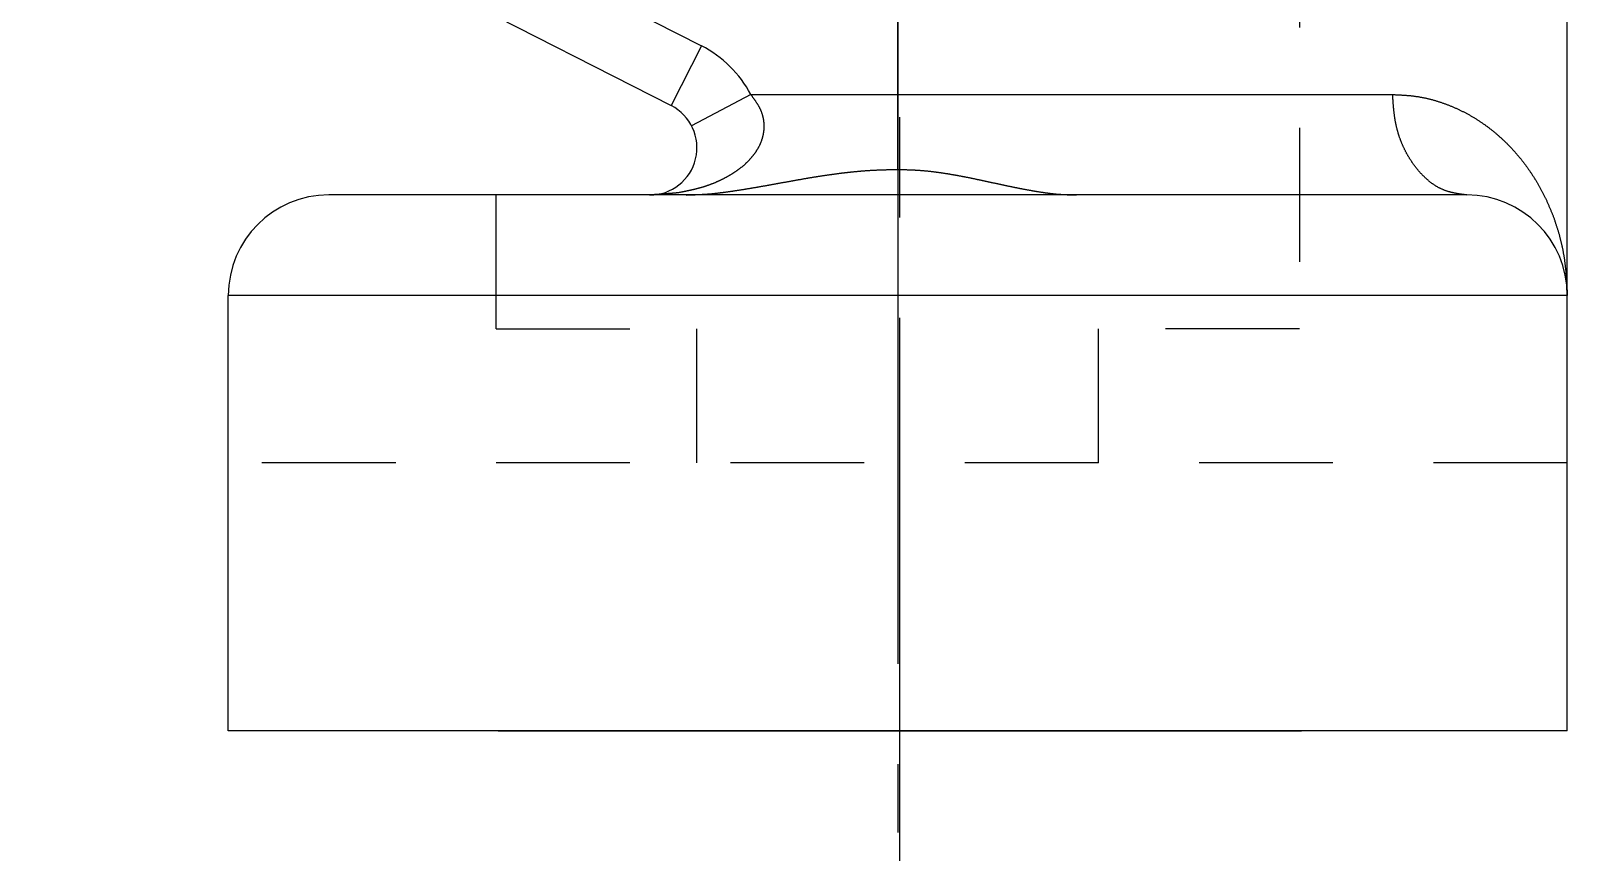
# Model space of a CAD drawing. Extents: x 118 to 448, y 15 to 277.
# Drawn here: x 137.31 to 160.26, y 52.4 to 64.67 of the extents above; entities that cross this region are included whole.
import ezdxf

# ---------------------------------------------------------------- set-up
doc = ezdxf.new("R2010")
doc.units = 0
doc.linetypes.add('CENTER', pattern=[17.5, 13, -1.5, 1.5, -1.5])
doc.linetypes.add('DASHED', pattern=[3.5, 2, -1.5])
doc.layers.get('0').update_dxf_attribs({"linetype": 'CONTINUOUS'})
doc.layers.add('CENTER', color=1, linetype='CENTER')

msp = doc.modelspace()

# ---------------------------------------------------------------- linework, layer by layer
at = {"color": 3, "linetype": 'DASHED'}
for p, q in [((156.258, 84.215), (156.258, 60.215)), ((144.258, 60.215), (144.258, 62.215)), ((144.258, 60.215), (147.258, 60.215)), ((147.258, 58.215), (147.258, 60.215)), ((153.258, 58.215), (153.258, 60.215)), ((156.258, 60.215), (153.258, 60.215)), ((160.258, 58.215), (140.258, 58.215))]:
    msp.add_line(p, q, dxfattribs=at)
at = {"color": 7, "linetype": 'CONTINUOUS'}
for p, q in [((160.258, 54.215), (160.258, 82.715)), ((150.258, 62.597), (150.258, 79.715)), ((137.761, 69.314), (147.326, 64.44)), ((137.307, 68.423), (146.872, 63.549)), ((147.326, 64.44), (146.872, 63.549)), ((148.062, 63.715), (147.177, 63.249)), ((148.062, 63.715), (157.649, 63.715)), ((158.758, 62.215), (141.758, 62.215)), ((160.258, 60.715), (140.258, 60.715)), ((140.258, 54.215), (140.258, 60.715)), ((160.258, 54.215), (140.258, 54.215)), ((144.287, 54.215), (156.287, 54.215))]:
    msp.add_line(p, q, dxfattribs=at)
at = {"color": 7}
for points in [[(148.062, 63.714, 0), (148.066, 63.709, 0), (148.069, 63.704, 0), (148.073, 63.699, 0), (148.077, 63.693, 0), (148.081, 63.688, 0), (148.085, 63.683, 0), (148.089, 63.677, 0), (148.093, 63.672, 0), (148.097, 63.667, 0), (148.101, 63.662, 0), (148.104, 63.656, 0), (148.108, 63.651, 0), (148.112, 63.646, 0), (148.116, 63.64, 0), (148.12, 63.635, 0), (148.123, 63.629, 0), (148.127, 63.624, 0), (148.131, 63.619, 0), (148.134, 63.613, 0), (148.138, 63.608, 0), (148.142, 63.602, 0), (148.145, 63.597, 0), (148.149, 63.591, 0), (148.152, 63.586, 0), (148.156, 63.581, 0), (148.159, 63.575, 0), (148.163, 63.569, 0), (148.166, 63.564, 0), (148.169, 63.558, 0), (148.172, 63.553, 0), (148.176, 63.547, 0), (148.179, 63.541, 0), (148.182, 63.536, 0), (148.185, 63.53, 0), (148.188, 63.524, 0), (148.191, 63.519, 0), (148.194, 63.513, 0), (148.197, 63.507, 0), (148.2, 63.501, 0), (148.202, 63.495, 0), (148.205, 63.489, 0), (148.208, 63.483, 0), (148.21, 63.477, 0), (148.213, 63.471, 0), (148.215, 63.465, 0), (148.217, 63.459, 0), (148.22, 63.453, 0), (148.222, 63.447, 0), (148.224, 63.441, 0), (148.226, 63.435, 0), (148.228, 63.429, 0), (148.23, 63.422, 0), (148.232, 63.416, 0), (148.234, 63.41, 0), (148.236, 63.404, 0), (148.237, 63.397, 0), (148.239, 63.391, 0), (148.241, 63.385, 0), (148.242, 63.378, 0), (148.244, 63.372, 0), (148.245, 63.365, 0), (148.246, 63.359, 0), (148.247, 63.352, 0), (148.249, 63.346, 0), (148.25, 63.34, 0), (148.251, 63.333, 0), (148.252, 63.327, 0), (148.253, 63.32, 0), (148.253, 63.314, 0), (148.254, 63.307, 0), (148.255, 63.3, 0), (148.255, 63.294, 0), (148.256, 63.287, 0), (148.256, 63.281, 0), (148.257, 63.274, 0), (148.257, 63.268, 0), (148.257, 63.261, 0), (148.258, 63.255, 0), (148.258, 63.248, 0), (148.258, 63.242, 0), (148.258, 63.235, 0), (148.258, 63.228, 0), (148.257, 63.222, 0), (148.257, 63.215, 0), (148.257, 63.209, 0), (148.257, 63.202, 0), (148.256, 63.196, 0), (148.256, 63.189, 0), (148.255, 63.183, 0), (148.255, 63.176, 0), (148.254, 63.17, 0), (148.253, 63.163, 0), (148.252, 63.157, 0), (148.251, 63.15, 0), (148.25, 63.144, 0), (148.249, 63.137, 0), (148.248, 63.131, 0), (148.247, 63.124, 0), (148.246, 63.118, 0), (148.245, 63.112, 0), (148.243, 63.105, 0), (148.242, 63.099, 0), (148.24, 63.092, 0), (148.239, 63.086, 0), (148.237, 63.08, 0), (148.236, 63.073, 0), (148.234, 63.067, 0), (148.232, 63.061, 0), (148.23, 63.055, 0), (148.228, 63.048, 0), (148.226, 63.042, 0), (148.224, 63.036, 0), (148.222, 63.03, 0), (148.22, 63.023, 0), (148.218, 63.017, 0), (148.216, 63.011, 0), (148.213, 63.005, 0), (148.211, 62.999, 0), (148.208, 62.993, 0), (148.206, 62.987, 0), (148.203, 62.981, 0), (148.201, 62.975, 0), (148.198, 62.969, 0), (148.195, 62.963, 0), (148.193, 62.957, 0), (148.19, 62.951, 0), (148.187, 62.945, 0), (148.184, 62.94, 0), (148.181, 62.934, 0), (148.178, 62.928, 0), (148.175, 62.922, 0), (148.172, 62.917, 0), (148.169, 62.911, 0), (148.165, 62.905, 0), (148.162, 62.899, 0), (148.159, 62.894, 0), (148.155, 62.888, 0), (148.152, 62.883, 0), (148.149, 62.877, 0), (148.145, 62.872, 0), (148.142, 62.866, 0), (148.138, 62.861, 0), (148.134, 62.855, 0), (148.131, 62.85, 0), (148.127, 62.844, 0), (148.123, 62.839, 0), (148.119, 62.834, 0), (148.116, 62.828, 0), (148.112, 62.823, 0), (148.108, 62.818, 0), (148.104, 62.813, 0), (148.1, 62.807, 0), (148.096, 62.802, 0), (148.092, 62.797, 0), (148.088, 62.792, 0), (148.084, 62.787, 0), (148.08, 62.782, 0), (148.075, 62.777, 0), (148.071, 62.772, 0), (148.067, 62.767, 0), (148.063, 62.762, 0), (148.058, 62.757, 0), (148.054, 62.752, 0), (148.05, 62.748, 0), (148.045, 62.743, 0), (148.041, 62.738, 0), (148.036, 62.733, 0), (148.032, 62.728, 0), (148.027, 62.724, 0), (148.023, 62.719, 0), (148.018, 62.714, 0), (148.014, 62.71, 0), (148.009, 62.705, 0), (148.004, 62.701, 0), (148, 62.696, 0), (147.995, 62.692, 0), (147.99, 62.687, 0), (147.985, 62.683, 0), (147.981, 62.678, 0), (147.976, 62.674, 0), (147.971, 62.67, 0), (147.966, 62.665, 0), (147.961, 62.661, 0), (147.956, 62.657, 0), (147.951, 62.652, 0), (147.946, 62.648, 0), (147.941, 62.644, 0), (147.936, 62.64, 0), (147.931, 62.636, 0), (147.926, 62.631, 0), (147.921, 62.627, 0), (147.916, 62.623, 0), (147.911, 62.619, 0), (147.906, 62.615, 0), (147.901, 62.611, 0), (147.896, 62.607, 0), (147.89, 62.603, 0), (147.885, 62.599, 0), (147.88, 62.595, 0), (147.875, 62.592, 0), (147.87, 62.588, 0), (147.864, 62.584, 0), (147.859, 62.58, 0), (147.854, 62.576, 0), (147.848, 62.573, 0), (147.843, 62.569, 0), (147.838, 62.565, 0), (147.832, 62.561, 0), (147.827, 62.558, 0), (147.821, 62.554, 0), (147.816, 62.551, 0), (147.811, 62.547, 0), (147.805, 62.543, 0), (147.8, 62.54, 0), (147.794, 62.536, 0), (147.789, 62.533, 0), (147.783, 62.529, 0), (147.778, 62.526, 0), (147.772, 62.523, 0), (147.767, 62.519, 0), (147.761, 62.516, 0), (147.755, 62.512, 0), (147.75, 62.509, 0), (147.744, 62.506, 0), (147.739, 62.503, 0), (147.733, 62.499, 0), (147.727, 62.496, 0), (147.722, 62.493, 0), (147.716, 62.49, 0), (147.71, 62.487, 0), (147.704, 62.483, 0), (147.699, 62.48, 0), (147.693, 62.477, 0), (147.687, 62.474, 0), (147.682, 62.471, 0), (147.676, 62.468, 0), (147.67, 62.465, 0), (147.664, 62.462, 0), (147.658, 62.459, 0), (147.653, 62.456, 0), (147.647, 62.453, 0), (147.641, 62.45, 0), (147.635, 62.447, 0), (147.629, 62.444, 0), (147.623, 62.441, 0), (147.618, 62.439, 0), (147.612, 62.436, 0), (147.606, 62.433, 0), (147.6, 62.43, 0), (147.594, 62.427, 0), (147.588, 62.425, 0), (147.582, 62.422, 0), (147.576, 62.419, 0), (147.57, 62.416, 0), (147.564, 62.414, 0), (147.558, 62.411, 0), (147.552, 62.409, 0), (147.547, 62.406, 0), (147.541, 62.403, 0), (147.535, 62.401, 0), (147.529, 62.398, 0), (147.523, 62.396, 0), (147.517, 62.393, 0), (147.51, 62.391, 0), (147.504, 62.388, 0), (147.498, 62.386, 0), (147.492, 62.383, 0), (147.486, 62.381, 0), (147.48, 62.379, 0), (147.474, 62.376, 0), (147.468, 62.374, 0), (147.462, 62.372, 0), (147.456, 62.369, 0), (147.45, 62.367, 0), (147.444, 62.365, 0), (147.438, 62.363, 0), (147.431, 62.36, 0), (147.425, 62.358, 0), (147.419, 62.356, 0), (147.413, 62.354, 0), (147.407, 62.352, 0), (147.401, 62.35, 0), (147.395, 62.347, 0), (147.388, 62.345, 0), (147.382, 62.343, 0), (147.376, 62.341, 0), (147.37, 62.339, 0), (147.364, 62.337, 0), (147.357, 62.335, 0), (147.351, 62.333, 0), (147.345, 62.332, 0), (147.339, 62.33, 0), (147.333, 62.328, 0), (147.326, 62.326, 0), (147.32, 62.324, 0), (147.314, 62.322, 0), (147.308, 62.32, 0), (147.301, 62.319, 0), (147.295, 62.317, 0), (147.289, 62.315, 0), (147.283, 62.314, 0), (147.276, 62.312, 0), (147.27, 62.31, 0), (147.264, 62.309, 0), (147.257, 62.307, 0), (147.251, 62.305, 0), (147.245, 62.304, 0), (147.239, 62.302, 0), (147.232, 62.301, 0), (147.226, 62.299, 0), (147.22, 62.297, 0), (147.213, 62.296, 0), (147.207, 62.294, 0), (147.201, 62.293, 0), (147.194, 62.292, 0), (147.188, 62.29, 0), (147.182, 62.289, 0), (147.175, 62.287, 0), (147.169, 62.286, 0), (147.163, 62.284, 0), (147.156, 62.283, 0), (147.15, 62.282, 0), (147.143, 62.28, 0), (147.137, 62.279, 0), (147.131, 62.278, 0), (147.124, 62.276, 0), (147.118, 62.275, 0), (147.112, 62.274, 0), (147.105, 62.272, 0), (147.099, 62.271, 0), (147.093, 62.27, 0), (147.086, 62.268, 0), (147.08, 62.267, 0), (147.073, 62.266, 0), (147.067, 62.264, 0), (147.061, 62.263, 0), (147.054, 62.262, 0), (147.048, 62.261, 0), (147.041, 62.259, 0), (147.035, 62.258, 0), (147.029, 62.257, 0), (147.022, 62.256, 0), (147.016, 62.255, 0), (147.009, 62.253, 0), (147.003, 62.252, 0), (146.997, 62.251, 0), (146.99, 62.25, 0), (146.984, 62.248, 0), (146.977, 62.247, 0), (146.971, 62.246, 0), (146.965, 62.245, 0)], [(157.649, 63.714, 0), (157.66, 63.714, 0), (157.67, 63.713, 0), (157.681, 63.713, 0), (157.692, 63.712, 0), (157.702, 63.712, 0), (157.713, 63.711, 0), (157.723, 63.711, 0), (157.734, 63.71, 0), (157.745, 63.71, 0), (157.755, 63.709, 0), (157.766, 63.709, 0), (157.777, 63.708, 0), (157.787, 63.707, 0), (157.798, 63.707, 0), (157.808, 63.706, 0), (157.819, 63.705, 0), (157.83, 63.705, 0), (157.84, 63.704, 0), (157.851, 63.703, 0), (157.861, 63.702, 0), (157.872, 63.701, 0), (157.883, 63.701, 0), (157.893, 63.7, 0), (157.904, 63.699, 0), (157.914, 63.698, 0), (157.925, 63.696, 0), (157.935, 63.695, 0), (157.946, 63.694, 0), (157.956, 63.693, 0), (157.967, 63.692, 0), (157.977, 63.69, 0), (157.988, 63.689, 0), (157.998, 63.687, 0), (158.009, 63.686, 0), (158.019, 63.684, 0), (158.03, 63.683, 0), (158.04, 63.681, 0), (158.051, 63.679, 0), (158.061, 63.677, 0), (158.072, 63.675, 0), (158.082, 63.673, 0), (158.093, 63.671, 0), (158.103, 63.669, 0), (158.113, 63.667, 0), (158.124, 63.665, 0), (158.134, 63.663, 0), (158.145, 63.661, 0), (158.155, 63.658, 0), (158.165, 63.656, 0), (158.176, 63.653, 0), (158.186, 63.651, 0), (158.196, 63.648, 0), (158.207, 63.646, 0), (158.217, 63.643, 0), (158.227, 63.64, 0), (158.238, 63.638, 0), (158.248, 63.635, 0), (158.258, 63.632, 0), (158.268, 63.629, 0), (158.278, 63.626, 0), (158.289, 63.623, 0), (158.299, 63.62, 0), (158.309, 63.617, 0), (158.319, 63.614, 0), (158.329, 63.611, 0), (158.34, 63.607, 0), (158.35, 63.604, 0), (158.36, 63.601, 0), (158.37, 63.598, 0), (158.38, 63.594, 0), (158.39, 63.591, 0), (158.4, 63.587, 0), (158.41, 63.584, 0), (158.42, 63.58, 0), (158.43, 63.577, 0), (158.44, 63.573, 0), (158.45, 63.569, 0), (158.46, 63.566, 0), (158.47, 63.562, 0), (158.48, 63.558, 0), (158.49, 63.554, 0), (158.5, 63.55, 0), (158.51, 63.546, 0), (158.519, 63.542, 0), (158.529, 63.538, 0), (158.539, 63.534, 0), (158.549, 63.53, 0), (158.559, 63.526, 0), (158.568, 63.522, 0), (158.578, 63.518, 0), (158.588, 63.513, 0), (158.598, 63.509, 0), (158.607, 63.505, 0), (158.617, 63.5, 0), (158.627, 63.496, 0), (158.636, 63.491, 0), (158.646, 63.487, 0), (158.655, 63.482, 0), (158.665, 63.478, 0), (158.675, 63.473, 0), (158.684, 63.468, 0), (158.694, 63.463, 0), (158.703, 63.459, 0), (158.713, 63.454, 0), (158.722, 63.449, 0), (158.731, 63.444, 0), (158.741, 63.439, 0), (158.75, 63.434, 0), (158.76, 63.429, 0), (158.769, 63.424, 0), (158.778, 63.419, 0), (158.787, 63.414, 0), (158.797, 63.409, 0), (158.806, 63.403, 0), (158.815, 63.398, 0), (158.824, 63.393, 0), (158.834, 63.387, 0), (158.843, 63.382, 0), (158.852, 63.377, 0), (158.861, 63.371, 0), (158.87, 63.366, 0), (158.879, 63.36, 0), (158.888, 63.354, 0), (158.897, 63.349, 0), (158.906, 63.343, 0), (158.915, 63.337, 0), (158.924, 63.332, 0), (158.933, 63.326, 0), (158.942, 63.32, 0), (158.951, 63.314, 0), (158.96, 63.308, 0), (158.968, 63.302, 0), (158.977, 63.296, 0), (158.986, 63.29, 0), (158.995, 63.284, 0), (159.004, 63.278, 0), (159.012, 63.272, 0), (159.021, 63.266, 0), (159.03, 63.26, 0), (159.038, 63.254, 0), (159.047, 63.247, 0), (159.055, 63.241, 0), (159.064, 63.235, 0), (159.072, 63.229, 0), (159.081, 63.222, 0), (159.089, 63.216, 0), (159.098, 63.209, 0), (159.106, 63.203, 0), (159.115, 63.196, 0), (159.123, 63.19, 0), (159.131, 63.183, 0), (159.14, 63.176, 0), (159.148, 63.17, 0), (159.156, 63.163, 0), (159.164, 63.156, 0), (159.173, 63.15, 0), (159.181, 63.143, 0), (159.189, 63.136, 0), (159.197, 63.129, 0), (159.205, 63.122, 0), (159.213, 63.115, 0), (159.221, 63.108, 0), (159.229, 63.101, 0), (159.237, 63.094, 0), (159.245, 63.087, 0), (159.253, 63.08, 0), (159.261, 63.073, 0), (159.269, 63.066, 0), (159.277, 63.059, 0), (159.285, 63.052, 0), (159.292, 63.044, 0), (159.3, 63.037, 0), (159.308, 63.03, 0), (159.316, 63.023, 0), (159.323, 63.015, 0), (159.331, 63.008, 0), (159.338, 63, 0), (159.346, 62.993, 0), (159.354, 62.986, 0), (159.361, 62.978, 0), (159.369, 62.97, 0), (159.376, 62.963, 0), (159.384, 62.955, 0), (159.391, 62.948, 0), (159.398, 62.94, 0), (159.406, 62.932, 0), (159.413, 62.925, 0), (159.42, 62.917, 0), (159.428, 62.909, 0), (159.435, 62.901, 0), (159.442, 62.894, 0), (159.449, 62.886, 0), (159.456, 62.878, 0), (159.463, 62.87, 0), (159.471, 62.862, 0), (159.478, 62.854, 0), (159.485, 62.846, 0), (159.492, 62.838, 0), (159.499, 62.83, 0), (159.505, 62.822, 0), (159.512, 62.814, 0), (159.519, 62.806, 0), (159.526, 62.798, 0), (159.533, 62.79, 0), (159.54, 62.781, 0), (159.546, 62.773, 0), (159.553, 62.765, 0), (159.56, 62.757, 0), (159.567, 62.749, 0), (159.573, 62.74, 0), (159.58, 62.732, 0), (159.586, 62.724, 0), (159.593, 62.715, 0), (159.599, 62.707, 0), (159.606, 62.698, 0), (159.612, 62.69, 0), (159.619, 62.681, 0), (159.625, 62.673, 0), (159.632, 62.664, 0), (159.638, 62.656, 0), (159.644, 62.647, 0), (159.65, 62.639, 0), (159.657, 62.63, 0), (159.663, 62.622, 0), (159.669, 62.613, 0), (159.675, 62.604, 0), (159.681, 62.595, 0), (159.687, 62.587, 0), (159.693, 62.578, 0), (159.699, 62.569, 0), (159.705, 62.56, 0), (159.711, 62.552, 0), (159.717, 62.543, 0), (159.723, 62.534, 0), (159.729, 62.525, 0), (159.735, 62.516, 0), (159.741, 62.507, 0), (159.746, 62.498, 0), (159.752, 62.489, 0), (159.758, 62.481, 0), (159.764, 62.472, 0), (159.769, 62.463, 0), (159.775, 62.453, 0), (159.78, 62.444, 0), (159.786, 62.435, 0), (159.791, 62.426, 0), (159.797, 62.417, 0), (159.802, 62.408, 0), (159.808, 62.399, 0), (159.813, 62.39, 0), (159.819, 62.381, 0), (159.824, 62.371, 0), (159.829, 62.362, 0), (159.834, 62.353, 0), (159.84, 62.344, 0), (159.845, 62.334, 0), (159.85, 62.325, 0), (159.855, 62.316, 0), (159.86, 62.306, 0), (159.865, 62.297, 0), (159.87, 62.288, 0), (159.875, 62.278, 0), (159.88, 62.269, 0), (159.885, 62.26, 0), (159.89, 62.25, 0), (159.895, 62.241, 0), (159.9, 62.231, 0), (159.905, 62.222, 0), (159.909, 62.212, 0), (159.914, 62.203, 0), (159.919, 62.193, 0), (159.923, 62.184, 0), (159.928, 62.174, 0), (159.933, 62.165, 0), (159.937, 62.155, 0), (159.942, 62.145, 0), (159.946, 62.136, 0), (159.951, 62.126, 0), (159.955, 62.117, 0), (159.96, 62.107, 0), (159.964, 62.097, 0), (159.968, 62.087, 0), (159.973, 62.078, 0), (159.977, 62.068, 0), (159.981, 62.058, 0), (159.985, 62.049, 0), (159.99, 62.039, 0), (159.994, 62.029, 0), (159.998, 62.019, 0), (160.002, 62.009, 0), (160.006, 62, 0), (160.01, 61.99, 0), (160.014, 61.98, 0), (160.018, 61.97, 0), (160.022, 61.96, 0), (160.026, 61.95, 0), (160.03, 61.94, 0), (160.034, 61.931, 0), (160.037, 61.921, 0), (160.041, 61.911, 0), (160.045, 61.901, 0), (160.049, 61.891, 0), (160.052, 61.881, 0), (160.056, 61.871, 0), (160.06, 61.861, 0), (160.063, 61.851, 0), (160.067, 61.841, 0), (160.07, 61.831, 0), (160.074, 61.821, 0), (160.077, 61.811, 0), (160.081, 61.801, 0), (160.084, 61.791, 0), (160.088, 61.78, 0), (160.091, 61.77, 0), (160.094, 61.76, 0), (160.098, 61.75, 0), (160.101, 61.74, 0), (160.104, 61.73, 0), (160.107, 61.72, 0), (160.111, 61.71, 0), (160.114, 61.699, 0), (160.117, 61.689, 0), (160.12, 61.679, 0), (160.123, 61.669, 0), (160.126, 61.659, 0), (160.129, 61.648, 0), (160.132, 61.638, 0), (160.135, 61.628, 0), (160.138, 61.618, 0), (160.14, 61.607, 0), (160.143, 61.597, 0), (160.146, 61.587, 0), (160.149, 61.577, 0), (160.151, 61.566, 0), (160.154, 61.556, 0), (160.157, 61.546, 0), (160.159, 61.535, 0), (160.162, 61.525, 0), (160.164, 61.515, 0), (160.167, 61.504, 0), (160.169, 61.494, 0), (160.172, 61.484, 0), (160.174, 61.473, 0), (160.176, 61.463, 0), (160.179, 61.453, 0), (160.181, 61.442, 0), (160.183, 61.432, 0), (160.185, 61.421, 0), (160.187, 61.411, 0), (160.19, 61.401, 0), (160.192, 61.39, 0), (160.194, 61.38, 0), (160.196, 61.369, 0), (160.198, 61.359, 0), (160.199, 61.348, 0), (160.201, 61.338, 0), (160.203, 61.328, 0), (160.205, 61.317, 0), (160.207, 61.307, 0), (160.208, 61.296, 0), (160.21, 61.286, 0), (160.212, 61.275, 0), (160.213, 61.265, 0), (160.215, 61.254, 0), (160.216, 61.244, 0), (160.218, 61.233, 0), (160.219, 61.223, 0), (160.22, 61.212, 0), (160.222, 61.202, 0), (160.223, 61.191, 0), (160.224, 61.181, 0), (160.226, 61.17, 0), (160.227, 61.16, 0), (160.228, 61.149, 0), (160.229, 61.138, 0), (160.23, 61.128, 0), (160.231, 61.117, 0), (160.232, 61.107, 0), (160.233, 61.096, 0), (160.234, 61.086, 0), (160.235, 61.075, 0), (160.236, 61.065, 0), (160.237, 61.054, 0), (160.238, 61.043, 0), (160.239, 61.033, 0), (160.24, 61.022, 0), (160.241, 61.012, 0), (160.241, 61.001, 0), (160.242, 60.99, 0), (160.243, 60.98, 0), (160.244, 60.969, 0), (160.244, 60.959, 0), (160.245, 60.948, 0), (160.246, 60.937, 0), (160.246, 60.927, 0), (160.247, 60.916, 0), (160.248, 60.906, 0), (160.248, 60.895, 0), (160.249, 60.884, 0), (160.25, 60.874, 0), (160.25, 60.863, 0), (160.251, 60.853, 0), (160.251, 60.842, 0), (160.252, 60.831, 0), (160.253, 60.821, 0), (160.253, 60.81, 0), (160.254, 60.799, 0), (160.254, 60.789, 0), (160.255, 60.778, 0), (160.255, 60.768, 0), (160.256, 60.757, 0), (160.256, 60.746, 0), (160.257, 60.736, 0), (160.257, 60.725, 0), (160.258, 60.714, 0)], [(158.758, 62.214, 0), (158.75, 62.215, 0), (158.742, 62.216, 0), (158.734, 62.218, 0), (158.725, 62.219, 0), (158.717, 62.22, 0), (158.709, 62.221, 0), (158.701, 62.222, 0), (158.693, 62.223, 0), (158.685, 62.224, 0), (158.677, 62.225, 0), (158.669, 62.226, 0), (158.661, 62.228, 0), (158.653, 62.229, 0), (158.645, 62.23, 0), (158.637, 62.231, 0), (158.629, 62.233, 0), (158.621, 62.234, 0), (158.613, 62.235, 0), (158.605, 62.237, 0), (158.597, 62.238, 0), (158.589, 62.24, 0), (158.581, 62.241, 0), (158.573, 62.243, 0), (158.565, 62.244, 0), (158.557, 62.246, 0), (158.549, 62.248, 0), (158.542, 62.249, 0), (158.534, 62.251, 0), (158.526, 62.253, 0), (158.518, 62.255, 0), (158.51, 62.257, 0), (158.503, 62.259, 0), (158.495, 62.261, 0), (158.487, 62.263, 0), (158.48, 62.266, 0), (158.472, 62.268, 0), (158.464, 62.27, 0), (158.457, 62.273, 0), (158.449, 62.275, 0), (158.442, 62.278, 0), (158.434, 62.281, 0), (158.427, 62.283, 0), (158.419, 62.286, 0), (158.412, 62.289, 0), (158.404, 62.292, 0), (158.397, 62.295, 0), (158.39, 62.299, 0), (158.382, 62.302, 0), (158.375, 62.305, 0), (158.368, 62.309, 0), (158.361, 62.312, 0), (158.354, 62.316, 0), (158.346, 62.32, 0), (158.339, 62.323, 0), (158.332, 62.327, 0), (158.325, 62.331, 0), (158.318, 62.335, 0), (158.311, 62.339, 0), (158.304, 62.343, 0), (158.297, 62.347, 0), (158.291, 62.352, 0), (158.284, 62.356, 0), (158.277, 62.36, 0), (158.27, 62.365, 0), (158.263, 62.369, 0), (158.257, 62.374, 0), (158.25, 62.379, 0), (158.244, 62.383, 0), (158.237, 62.388, 0), (158.23, 62.393, 0), (158.224, 62.398, 0), (158.217, 62.403, 0), (158.211, 62.408, 0), (158.205, 62.413, 0), (158.198, 62.418, 0), (158.192, 62.423, 0), (158.186, 62.428, 0), (158.179, 62.434, 0), (158.173, 62.439, 0), (158.167, 62.444, 0), (158.161, 62.45, 0), (158.155, 62.455, 0), (158.149, 62.46, 0), (158.143, 62.466, 0), (158.137, 62.471, 0), (158.131, 62.477, 0), (158.125, 62.483, 0), (158.119, 62.488, 0), (158.113, 62.494, 0), (158.107, 62.5, 0), (158.102, 62.506, 0), (158.096, 62.511, 0), (158.09, 62.517, 0), (158.085, 62.523, 0), (158.079, 62.529, 0), (158.073, 62.535, 0), (158.068, 62.541, 0), (158.062, 62.547, 0), (158.057, 62.553, 0), (158.052, 62.559, 0), (158.046, 62.565, 0), (158.041, 62.571, 0), (158.036, 62.577, 0), (158.03, 62.583, 0), (158.025, 62.589, 0), (158.02, 62.596, 0), (158.015, 62.602, 0), (158.01, 62.608, 0), (158.005, 62.614, 0), (158, 62.621, 0), (157.995, 62.627, 0), (157.99, 62.633, 0), (157.985, 62.64, 0), (157.98, 62.646, 0), (157.975, 62.653, 0), (157.971, 62.659, 0), (157.966, 62.666, 0), (157.961, 62.672, 0), (157.956, 62.679, 0), (157.952, 62.685, 0), (157.947, 62.692, 0), (157.943, 62.699, 0), (157.938, 62.705, 0), (157.934, 62.712, 0), (157.929, 62.719, 0), (157.925, 62.726, 0), (157.92, 62.732, 0), (157.916, 62.739, 0), (157.912, 62.746, 0), (157.907, 62.753, 0), (157.903, 62.76, 0), (157.899, 62.766, 0), (157.895, 62.773, 0), (157.891, 62.78, 0), (157.887, 62.787, 0), (157.882, 62.794, 0), (157.878, 62.801, 0), (157.874, 62.808, 0), (157.871, 62.815, 0), (157.867, 62.822, 0), (157.863, 62.829, 0), (157.859, 62.836, 0), (157.855, 62.844, 0), (157.851, 62.851, 0), (157.847, 62.858, 0), (157.844, 62.865, 0), (157.84, 62.872, 0), (157.836, 62.879, 0), (157.833, 62.887, 0), (157.829, 62.894, 0), (157.826, 62.901, 0), (157.822, 62.908, 0), (157.819, 62.916, 0), (157.815, 62.923, 0), (157.812, 62.93, 0), (157.809, 62.938, 0), (157.805, 62.945, 0), (157.802, 62.952, 0), (157.799, 62.96, 0), (157.795, 62.967, 0), (157.792, 62.975, 0), (157.789, 62.982, 0), (157.786, 62.99, 0), (157.783, 62.997, 0), (157.78, 63.005, 0), (157.777, 63.012, 0), (157.774, 63.02, 0), (157.771, 63.027, 0), (157.768, 63.035, 0), (157.765, 63.042, 0), (157.763, 63.05, 0), (157.76, 63.057, 0), (157.757, 63.065, 0), (157.754, 63.073, 0), (157.752, 63.08, 0), (157.749, 63.088, 0), (157.746, 63.096, 0), (157.744, 63.103, 0), (157.741, 63.111, 0), (157.739, 63.119, 0), (157.737, 63.126, 0), (157.734, 63.134, 0), (157.732, 63.142, 0), (157.73, 63.149, 0), (157.727, 63.157, 0), (157.725, 63.165, 0), (157.723, 63.173, 0), (157.721, 63.181, 0), (157.719, 63.188, 0), (157.717, 63.196, 0), (157.715, 63.204, 0), (157.713, 63.212, 0), (157.711, 63.219, 0), (157.709, 63.227, 0), (157.707, 63.235, 0), (157.705, 63.243, 0), (157.703, 63.251, 0), (157.702, 63.259, 0), (157.7, 63.267, 0), (157.698, 63.274, 0), (157.697, 63.282, 0), (157.695, 63.29, 0), (157.694, 63.298, 0), (157.692, 63.306, 0), (157.691, 63.314, 0), (157.689, 63.322, 0), (157.688, 63.33, 0), (157.687, 63.338, 0), (157.685, 63.346, 0), (157.684, 63.353, 0), (157.683, 63.361, 0), (157.682, 63.369, 0), (157.68, 63.377, 0), (157.679, 63.385, 0), (157.678, 63.393, 0), (157.677, 63.401, 0), (157.676, 63.409, 0), (157.675, 63.417, 0), (157.674, 63.425, 0), (157.673, 63.433, 0), (157.672, 63.441, 0), (157.671, 63.449, 0), (157.67, 63.457, 0), (157.669, 63.465, 0), (157.668, 63.473, 0), (157.667, 63.481, 0), (157.667, 63.489, 0), (157.666, 63.497, 0), (157.665, 63.505, 0), (157.664, 63.513, 0), (157.664, 63.521, 0), (157.663, 63.529, 0), (157.662, 63.537, 0), (157.661, 63.545, 0), (157.661, 63.553, 0), (157.66, 63.561, 0), (157.659, 63.569, 0), (157.659, 63.577, 0), (157.658, 63.585, 0), (157.657, 63.594, 0), (157.657, 63.602, 0), (157.656, 63.61, 0), (157.656, 63.618, 0), (157.655, 63.626, 0), (157.655, 63.634, 0), (157.654, 63.642, 0), (157.653, 63.65, 0), (157.653, 63.658, 0), (157.652, 63.666, 0), (157.652, 63.674, 0), (157.651, 63.682, 0), (157.651, 63.69, 0), (157.65, 63.698, 0), (157.65, 63.706, 0), (157.649, 63.714, 0)], [(147.096, 62.214, 0), (147.105, 62.215, 0), (147.114, 62.215, 0), (147.123, 62.215, 0), (147.132, 62.216, 0), (147.141, 62.216, 0), (147.15, 62.216, 0), (147.159, 62.217, 0), (147.168, 62.217, 0), (147.177, 62.217, 0), (147.186, 62.218, 0), (147.195, 62.218, 0), (147.205, 62.218, 0), (147.214, 62.219, 0), (147.223, 62.219, 0), (147.232, 62.219, 0), (147.241, 62.22, 0), (147.25, 62.22, 0), (147.259, 62.22, 0), (147.268, 62.221, 0), (147.277, 62.221, 0), (147.286, 62.222, 0), (147.295, 62.222, 0), (147.304, 62.223, 0), (147.314, 62.223, 0), (147.323, 62.224, 0), (147.332, 62.224, 0), (147.341, 62.225, 0), (147.35, 62.225, 0), (147.359, 62.226, 0), (147.368, 62.226, 0), (147.377, 62.227, 0), (147.386, 62.227, 0), (147.395, 62.228, 0), (147.404, 62.229, 0), (147.413, 62.229, 0), (147.422, 62.23, 0), (147.431, 62.231, 0), (147.44, 62.231, 0), (147.449, 62.232, 0), (147.459, 62.233, 0), (147.468, 62.234, 0), (147.477, 62.234, 0), (147.486, 62.235, 0), (147.495, 62.236, 0), (147.504, 62.237, 0), (147.513, 62.238, 0), (147.522, 62.239, 0), (147.531, 62.24, 0), (147.54, 62.241, 0), (147.549, 62.241, 0), (147.558, 62.242, 0), (147.567, 62.243, 0), (147.576, 62.244, 0), (147.585, 62.246, 0), (147.594, 62.247, 0), (147.603, 62.248, 0), (147.612, 62.249, 0), (147.621, 62.25, 0), (147.63, 62.251, 0), (147.639, 62.252, 0), (147.648, 62.253, 0), (147.657, 62.254, 0), (147.666, 62.256, 0), (147.675, 62.257, 0), (147.684, 62.258, 0), (147.693, 62.259, 0), (147.702, 62.26, 0), (147.711, 62.262, 0), (147.72, 62.263, 0), (147.729, 62.264, 0), (147.738, 62.265, 0), (147.747, 62.267, 0), (147.756, 62.268, 0), (147.765, 62.269, 0), (147.774, 62.271, 0), (147.783, 62.272, 0), (147.792, 62.273, 0), (147.801, 62.275, 0), (147.81, 62.276, 0), (147.819, 62.277, 0), (147.828, 62.279, 0), (147.837, 62.28, 0), (147.846, 62.281, 0), (147.855, 62.283, 0), (147.864, 62.284, 0), (147.873, 62.286, 0), (147.882, 62.287, 0), (147.891, 62.288, 0), (147.9, 62.29, 0), (147.909, 62.291, 0), (147.918, 62.293, 0), (147.927, 62.294, 0), (147.936, 62.295, 0), (147.945, 62.297, 0), (147.954, 62.298, 0), (147.963, 62.3, 0), (147.972, 62.301, 0), (147.981, 62.303, 0), (147.99, 62.304, 0), (147.999, 62.306, 0), (148.008, 62.307, 0), (148.017, 62.309, 0), (148.026, 62.31, 0), (148.035, 62.312, 0), (148.044, 62.313, 0), (148.053, 62.315, 0), (148.062, 62.316, 0), (148.071, 62.318, 0), (148.08, 62.319, 0), (148.088, 62.321, 0), (148.097, 62.322, 0), (148.106, 62.324, 0), (148.115, 62.325, 0), (148.124, 62.327, 0), (148.133, 62.328, 0), (148.142, 62.33, 0), (148.151, 62.331, 0), (148.16, 62.333, 0), (148.169, 62.334, 0), (148.178, 62.336, 0), (148.187, 62.338, 0), (148.196, 62.339, 0), (148.205, 62.341, 0), (148.214, 62.342, 0), (148.223, 62.344, 0), (148.232, 62.345, 0), (148.241, 62.347, 0), (148.25, 62.349, 0), (148.259, 62.35, 0), (148.267, 62.352, 0), (148.276, 62.353, 0), (148.285, 62.355, 0), (148.294, 62.357, 0), (148.303, 62.358, 0), (148.312, 62.36, 0), (148.321, 62.361, 0), (148.33, 62.363, 0), (148.339, 62.365, 0), (148.348, 62.366, 0), (148.357, 62.368, 0), (148.366, 62.369, 0), (148.375, 62.371, 0), (148.384, 62.373, 0), (148.393, 62.374, 0), (148.402, 62.376, 0), (148.411, 62.378, 0), (148.42, 62.379, 0), (148.428, 62.381, 0), (148.437, 62.382, 0), (148.446, 62.384, 0), (148.455, 62.386, 0), (148.464, 62.387, 0), (148.473, 62.389, 0), (148.482, 62.391, 0), (148.491, 62.392, 0), (148.5, 62.394, 0), (148.509, 62.395, 0), (148.518, 62.397, 0), (148.527, 62.399, 0), (148.536, 62.4, 0), (148.545, 62.402, 0), (148.554, 62.404, 0), (148.563, 62.405, 0), (148.572, 62.407, 0), (148.58, 62.408, 0), (148.589, 62.41, 0), (148.598, 62.412, 0), (148.607, 62.413, 0), (148.616, 62.415, 0), (148.625, 62.417, 0), (148.634, 62.418, 0), (148.643, 62.42, 0), (148.652, 62.421, 0), (148.661, 62.423, 0), (148.67, 62.425, 0), (148.679, 62.426, 0), (148.688, 62.428, 0), (148.697, 62.429, 0), (148.706, 62.431, 0), (148.715, 62.433, 0), (148.724, 62.434, 0), (148.733, 62.436, 0), (148.741, 62.437, 0), (148.75, 62.439, 0), (148.759, 62.441, 0), (148.768, 62.442, 0), (148.777, 62.444, 0), (148.786, 62.445, 0), (148.795, 62.447, 0), (148.804, 62.448, 0), (148.813, 62.45, 0), (148.822, 62.451, 0), (148.831, 62.453, 0), (148.84, 62.455, 0), (148.849, 62.456, 0), (148.858, 62.458, 0), (148.867, 62.459, 0), (148.876, 62.461, 0), (148.885, 62.462, 0), (148.894, 62.464, 0), (148.903, 62.465, 0), (148.912, 62.467, 0), (148.921, 62.468, 0), (148.93, 62.47, 0), (148.938, 62.471, 0), (148.947, 62.473, 0), (148.956, 62.474, 0), (148.965, 62.476, 0), (148.974, 62.477, 0), (148.983, 62.479, 0), (148.992, 62.48, 0), (149.001, 62.482, 0), (149.01, 62.483, 0), (149.019, 62.484, 0), (149.028, 62.486, 0), (149.037, 62.487, 0), (149.046, 62.489, 0), (149.055, 62.49, 0), (149.064, 62.492, 0), (149.073, 62.493, 0), (149.082, 62.494, 0), (149.091, 62.496, 0), (149.1, 62.497, 0), (149.109, 62.499, 0), (149.118, 62.5, 0), (149.127, 62.501, 0), (149.136, 62.503, 0), (149.145, 62.504, 0), (149.154, 62.505, 0), (149.163, 62.507, 0), (149.172, 62.508, 0), (149.181, 62.509, 0), (149.19, 62.511, 0), (149.199, 62.512, 0), (149.208, 62.513, 0), (149.217, 62.515, 0), (149.226, 62.516, 0), (149.235, 62.517, 0), (149.244, 62.519, 0), (149.253, 62.52, 0), (149.262, 62.521, 0), (149.271, 62.522, 0), (149.28, 62.524, 0), (149.289, 62.525, 0), (149.298, 62.526, 0), (149.307, 62.527, 0), (149.316, 62.529, 0), (149.325, 62.53, 0), (149.334, 62.531, 0), (149.343, 62.532, 0), (149.352, 62.533, 0), (149.361, 62.535, 0), (149.37, 62.536, 0), (149.379, 62.537, 0), (149.388, 62.538, 0), (149.397, 62.539, 0), (149.406, 62.54, 0), (149.415, 62.541, 0), (149.424, 62.543, 0), (149.433, 62.544, 0), (149.442, 62.545, 0), (149.451, 62.546, 0), (149.46, 62.547, 0), (149.469, 62.548, 0), (149.478, 62.549, 0), (149.487, 62.55, 0), (149.496, 62.551, 0), (149.505, 62.552, 0), (149.514, 62.553, 0), (149.523, 62.554, 0), (149.532, 62.555, 0), (149.541, 62.556, 0), (149.55, 62.557, 0), (149.559, 62.558, 0), (149.568, 62.559, 0), (149.577, 62.56, 0), (149.586, 62.561, 0), (149.596, 62.562, 0), (149.605, 62.563, 0), (149.614, 62.564, 0), (149.623, 62.565, 0), (149.632, 62.566, 0), (149.641, 62.567, 0), (149.65, 62.567, 0), (149.659, 62.568, 0), (149.668, 62.569, 0), (149.677, 62.57, 0), (149.686, 62.571, 0), (149.695, 62.572, 0), (149.704, 62.572, 0), (149.713, 62.573, 0), (149.722, 62.574, 0), (149.731, 62.575, 0), (149.74, 62.575, 0), (149.749, 62.576, 0), (149.758, 62.577, 0), (149.768, 62.577, 0), (149.777, 62.578, 0), (149.786, 62.579, 0), (149.795, 62.579, 0), (149.804, 62.58, 0), (149.813, 62.581, 0), (149.822, 62.581, 0), (149.831, 62.582, 0), (149.84, 62.582, 0), (149.849, 62.583, 0), (149.858, 62.583, 0), (149.867, 62.584, 0), (149.876, 62.584, 0), (149.885, 62.585, 0), (149.894, 62.585, 0), (149.904, 62.586, 0), (149.913, 62.586, 0), (149.922, 62.587, 0), (149.931, 62.587, 0), (149.94, 62.587, 0), (149.949, 62.588, 0), (149.958, 62.588, 0), (149.967, 62.589, 0), (149.976, 62.589, 0), (149.985, 62.589, 0), (149.994, 62.59, 0), (150.003, 62.59, 0), (150.012, 62.59, 0), (150.022, 62.591, 0), (150.031, 62.591, 0), (150.04, 62.591, 0), (150.049, 62.591, 0), (150.058, 62.592, 0), (150.067, 62.592, 0), (150.076, 62.592, 0), (150.085, 62.592, 0), (150.094, 62.593, 0), (150.103, 62.593, 0), (150.112, 62.593, 0), (150.121, 62.593, 0), (150.131, 62.594, 0), (150.14, 62.594, 0), (150.149, 62.594, 0), (150.158, 62.594, 0), (150.167, 62.594, 0), (150.176, 62.595, 0), (150.185, 62.595, 0), (150.194, 62.595, 0), (150.203, 62.595, 0), (150.212, 62.595, 0), (150.221, 62.596, 0), (150.231, 62.596, 0), (150.24, 62.596, 0), (150.249, 62.596, 0), (150.258, 62.596, 0)], [(150.258, 62.596, 0), (150.265, 62.596, 0), (150.273, 62.596, 0), (150.281, 62.596, 0), (150.289, 62.596, 0), (150.296, 62.595, 0), (150.304, 62.595, 0), (150.312, 62.595, 0), (150.319, 62.595, 0), (150.327, 62.595, 0), (150.335, 62.594, 0), (150.342, 62.594, 0), (150.35, 62.594, 0), (150.358, 62.594, 0), (150.365, 62.593, 0), (150.373, 62.593, 0), (150.381, 62.593, 0), (150.388, 62.593, 0), (150.396, 62.592, 0), (150.404, 62.592, 0), (150.411, 62.592, 0), (150.419, 62.592, 0), (150.427, 62.591, 0), (150.434, 62.591, 0), (150.442, 62.591, 0), (150.45, 62.59, 0), (150.457, 62.59, 0), (150.465, 62.59, 0), (150.473, 62.589, 0), (150.48, 62.589, 0), (150.488, 62.589, 0), (150.496, 62.588, 0), (150.503, 62.588, 0), (150.511, 62.588, 0), (150.519, 62.587, 0), (150.526, 62.587, 0), (150.534, 62.586, 0), (150.542, 62.586, 0), (150.549, 62.585, 0), (150.557, 62.585, 0), (150.565, 62.584, 0), (150.572, 62.584, 0), (150.58, 62.583, 0), (150.588, 62.583, 0), (150.595, 62.582, 0), (150.603, 62.582, 0), (150.611, 62.581, 0), (150.618, 62.581, 0), (150.626, 62.58, 0), (150.634, 62.579, 0), (150.641, 62.579, 0), (150.649, 62.578, 0), (150.657, 62.577, 0), (150.664, 62.577, 0), (150.672, 62.576, 0), (150.68, 62.575, 0), (150.687, 62.574, 0), (150.695, 62.574, 0), (150.702, 62.573, 0), (150.71, 62.572, 0), (150.718, 62.571, 0), (150.725, 62.57, 0), (150.733, 62.57, 0), (150.741, 62.569, 0), (150.748, 62.568, 0), (150.756, 62.567, 0), (150.763, 62.566, 0), (150.771, 62.565, 0), (150.779, 62.564, 0), (150.786, 62.563, 0), (150.794, 62.562, 0), (150.802, 62.561, 0), (150.809, 62.56, 0), (150.817, 62.559, 0), (150.824, 62.558, 0), (150.832, 62.557, 0), (150.84, 62.556, 0), (150.847, 62.555, 0), (150.855, 62.554, 0), (150.863, 62.553, 0), (150.87, 62.552, 0), (150.878, 62.551, 0), (150.885, 62.55, 0), (150.893, 62.549, 0), (150.901, 62.548, 0), (150.908, 62.547, 0), (150.916, 62.546, 0), (150.923, 62.544, 0), (150.931, 62.543, 0), (150.939, 62.542, 0), (150.946, 62.541, 0), (150.954, 62.54, 0), (150.961, 62.539, 0), (150.969, 62.537, 0), (150.976, 62.536, 0), (150.984, 62.535, 0), (150.992, 62.534, 0), (150.999, 62.533, 0), (151.007, 62.531, 0), (151.014, 62.53, 0), (151.022, 62.529, 0), (151.03, 62.528, 0), (151.037, 62.526, 0), (151.045, 62.525, 0), (151.052, 62.524, 0), (151.06, 62.522, 0), (151.067, 62.521, 0), (151.075, 62.52, 0), (151.083, 62.519, 0), (151.09, 62.517, 0), (151.098, 62.516, 0), (151.105, 62.515, 0), (151.113, 62.513, 0), (151.12, 62.512, 0), (151.128, 62.511, 0), (151.135, 62.509, 0), (151.143, 62.508, 0), (151.151, 62.506, 0), (151.158, 62.505, 0), (151.166, 62.504, 0), (151.173, 62.502, 0), (151.181, 62.501, 0), (151.188, 62.499, 0), (151.196, 62.498, 0), (151.203, 62.497, 0), (151.211, 62.495, 0), (151.219, 62.494, 0), (151.226, 62.492, 0), (151.234, 62.491, 0), (151.241, 62.489, 0), (151.249, 62.488, 0), (151.256, 62.487, 0), (151.264, 62.485, 0), (151.271, 62.484, 0), (151.279, 62.482, 0), (151.286, 62.481, 0), (151.294, 62.479, 0), (151.301, 62.478, 0), (151.309, 62.476, 0), (151.316, 62.475, 0), (151.324, 62.473, 0), (151.332, 62.472, 0), (151.339, 62.47, 0), (151.347, 62.469, 0), (151.354, 62.467, 0), (151.362, 62.466, 0), (151.369, 62.464, 0), (151.377, 62.462, 0), (151.384, 62.461, 0), (151.392, 62.459, 0), (151.399, 62.458, 0), (151.407, 62.456, 0), (151.414, 62.455, 0), (151.422, 62.453, 0), (151.429, 62.452, 0), (151.437, 62.45, 0), (151.444, 62.448, 0), (151.452, 62.447, 0), (151.459, 62.445, 0), (151.467, 62.444, 0), (151.474, 62.442, 0), (151.482, 62.44, 0), (151.489, 62.439, 0), (151.497, 62.437, 0), (151.504, 62.436, 0), (151.512, 62.434, 0), (151.519, 62.432, 0), (151.527, 62.431, 0), (151.534, 62.429, 0), (151.542, 62.428, 0), (151.549, 62.426, 0), (151.557, 62.424, 0), (151.564, 62.423, 0), (151.572, 62.421, 0), (151.579, 62.42, 0), (151.587, 62.418, 0), (151.595, 62.416, 0), (151.602, 62.415, 0), (151.61, 62.413, 0), (151.617, 62.411, 0), (151.625, 62.41, 0), (151.632, 62.408, 0), (151.64, 62.407, 0), (151.647, 62.405, 0), (151.655, 62.403, 0), (151.662, 62.402, 0), (151.67, 62.4, 0), (151.677, 62.398, 0), (151.685, 62.397, 0), (151.692, 62.395, 0), (151.7, 62.394, 0), (151.707, 62.392, 0), (151.715, 62.39, 0), (151.722, 62.389, 0), (151.73, 62.387, 0), (151.737, 62.385, 0), (151.745, 62.384, 0), (151.752, 62.382, 0), (151.76, 62.381, 0), (151.767, 62.379, 0), (151.775, 62.377, 0), (151.782, 62.376, 0), (151.79, 62.374, 0), (151.797, 62.372, 0), (151.805, 62.371, 0), (151.812, 62.369, 0), (151.82, 62.368, 0), (151.827, 62.366, 0), (151.835, 62.364, 0), (151.842, 62.363, 0), (151.85, 62.361, 0), (151.857, 62.36, 0), (151.865, 62.358, 0), (151.872, 62.356, 0), (151.88, 62.355, 0), (151.887, 62.353, 0), (151.895, 62.352, 0), (151.902, 62.35, 0), (151.91, 62.348, 0), (151.917, 62.347, 0), (151.925, 62.345, 0), (151.932, 62.344, 0), (151.94, 62.342, 0), (151.947, 62.341, 0), (151.955, 62.339, 0), (151.962, 62.338, 0), (151.97, 62.336, 0), (151.977, 62.334, 0), (151.985, 62.333, 0), (151.992, 62.331, 0), (152, 62.33, 0), (152.008, 62.328, 0), (152.015, 62.327, 0), (152.023, 62.325, 0), (152.03, 62.324, 0), (152.038, 62.322, 0), (152.045, 62.321, 0), (152.053, 62.319, 0), (152.06, 62.318, 0), (152.068, 62.316, 0), (152.075, 62.315, 0), (152.083, 62.313, 0), (152.09, 62.312, 0), (152.098, 62.31, 0), (152.105, 62.309, 0), (152.113, 62.307, 0), (152.121, 62.306, 0), (152.128, 62.305, 0), (152.136, 62.303, 0), (152.143, 62.302, 0), (152.151, 62.3, 0), (152.158, 62.299, 0), (152.166, 62.297, 0), (152.173, 62.296, 0), (152.181, 62.295, 0), (152.188, 62.293, 0), (152.196, 62.292, 0), (152.204, 62.291, 0), (152.211, 62.289, 0), (152.219, 62.288, 0), (152.226, 62.286, 0), (152.234, 62.285, 0), (152.241, 62.284, 0), (152.249, 62.282, 0), (152.256, 62.281, 0), (152.264, 62.28, 0), (152.272, 62.278, 0), (152.279, 62.277, 0), (152.287, 62.276, 0), (152.294, 62.274, 0), (152.302, 62.273, 0), (152.309, 62.272, 0), (152.317, 62.271, 0), (152.325, 62.269, 0), (152.332, 62.268, 0), (152.34, 62.267, 0), (152.347, 62.266, 0), (152.355, 62.264, 0), (152.363, 62.263, 0), (152.37, 62.262, 0), (152.378, 62.261, 0), (152.385, 62.26, 0), (152.393, 62.258, 0), (152.4, 62.257, 0), (152.408, 62.256, 0), (152.416, 62.255, 0), (152.423, 62.254, 0), (152.431, 62.253, 0), (152.438, 62.252, 0), (152.446, 62.251, 0), (152.454, 62.249, 0), (152.461, 62.248, 0), (152.469, 62.247, 0), (152.477, 62.246, 0), (152.484, 62.245, 0), (152.492, 62.244, 0), (152.499, 62.243, 0), (152.507, 62.242, 0), (152.515, 62.241, 0), (152.522, 62.241, 0), (152.53, 62.24, 0), (152.537, 62.239, 0), (152.545, 62.238, 0), (152.553, 62.237, 0), (152.56, 62.236, 0), (152.568, 62.235, 0), (152.576, 62.235, 0), (152.583, 62.234, 0), (152.591, 62.233, 0), (152.599, 62.232, 0), (152.606, 62.232, 0), (152.614, 62.231, 0), (152.621, 62.23, 0), (152.629, 62.229, 0), (152.637, 62.229, 0), (152.644, 62.228, 0), (152.652, 62.228, 0), (152.66, 62.227, 0), (152.667, 62.226, 0), (152.675, 62.226, 0), (152.683, 62.225, 0), (152.69, 62.225, 0), (152.698, 62.224, 0), (152.706, 62.224, 0), (152.713, 62.223, 0), (152.721, 62.223, 0), (152.729, 62.223, 0), (152.736, 62.222, 0), (152.744, 62.222, 0), (152.752, 62.221, 0), (152.759, 62.221, 0), (152.767, 62.221, 0), (152.775, 62.22, 0), (152.782, 62.22, 0), (152.79, 62.219, 0), (152.798, 62.219, 0), (152.805, 62.219, 0), (152.813, 62.218, 0), (152.821, 62.218, 0), (152.828, 62.218, 0), (152.836, 62.218, 0), (152.844, 62.217, 0), (152.851, 62.217, 0), (152.859, 62.217, 0), (152.867, 62.216, 0), (152.874, 62.216, 0), (152.882, 62.216, 0), (152.89, 62.215, 0), (152.897, 62.215, 0), (152.905, 62.215, 0), (152.913, 62.215, 0), (152.92, 62.214, 0)], [(146.965, 62.245, 0), (146.961, 62.245, 0), (146.958, 62.244, 0), (146.955, 62.244, 0), (146.952, 62.244, 0), (146.948, 62.244, 0), (146.945, 62.243, 0), (146.942, 62.243, 0), (146.939, 62.243, 0), (146.935, 62.243, 0), (146.932, 62.242, 0), (146.929, 62.242, 0), (146.926, 62.242, 0), (146.922, 62.242, 0), (146.919, 62.241, 0), (146.916, 62.241, 0), (146.913, 62.241, 0), (146.909, 62.241, 0), (146.906, 62.24, 0), (146.903, 62.24, 0), (146.9, 62.24, 0), (146.896, 62.24, 0), (146.893, 62.24, 0), (146.89, 62.239, 0), (146.887, 62.239, 0), (146.883, 62.239, 0), (146.88, 62.239, 0), (146.877, 62.238, 0), (146.874, 62.238, 0), (146.87, 62.238, 0), (146.867, 62.238, 0), (146.864, 62.237, 0), (146.861, 62.237, 0), (146.857, 62.237, 0), (146.854, 62.237, 0), (146.851, 62.236, 0), (146.848, 62.236, 0), (146.844, 62.236, 0), (146.841, 62.236, 0), (146.838, 62.235, 0), (146.835, 62.235, 0), (146.831, 62.235, 0), (146.828, 62.235, 0), (146.825, 62.234, 0), (146.822, 62.234, 0), (146.818, 62.234, 0), (146.815, 62.234, 0), (146.812, 62.234, 0), (146.809, 62.233, 0), (146.805, 62.233, 0), (146.802, 62.233, 0), (146.799, 62.233, 0), (146.796, 62.232, 0), (146.792, 62.232, 0), (146.789, 62.232, 0), (146.786, 62.232, 0), (146.783, 62.231, 0), (146.779, 62.231, 0), (146.776, 62.231, 0), (146.773, 62.231, 0), (146.77, 62.23, 0), (146.766, 62.23, 0), (146.763, 62.23, 0), (146.76, 62.23, 0), (146.757, 62.229, 0), (146.753, 62.229, 0), (146.75, 62.229, 0), (146.747, 62.229, 0), (146.744, 62.229, 0), (146.74, 62.228, 0), (146.737, 62.228, 0), (146.734, 62.228, 0), (146.731, 62.228, 0), (146.727, 62.227, 0), (146.724, 62.227, 0), (146.721, 62.227, 0), (146.718, 62.227, 0), (146.714, 62.226, 0), (146.711, 62.226, 0), (146.708, 62.226, 0), (146.705, 62.226, 0), (146.702, 62.225, 0), (146.698, 62.225, 0), (146.695, 62.225, 0), (146.692, 62.225, 0), (146.689, 62.224, 0), (146.685, 62.224, 0), (146.682, 62.224, 0), (146.679, 62.224, 0), (146.676, 62.223, 0), (146.672, 62.223, 0), (146.669, 62.223, 0), (146.666, 62.223, 0), (146.663, 62.223, 0), (146.659, 62.222, 0), (146.656, 62.222, 0), (146.653, 62.222, 0), (146.65, 62.222, 0), (146.646, 62.221, 0), (146.643, 62.221, 0), (146.64, 62.221, 0), (146.637, 62.221, 0), (146.633, 62.22, 0), (146.63, 62.22, 0), (146.627, 62.22, 0), (146.624, 62.22, 0), (146.62, 62.219, 0), (146.617, 62.219, 0), (146.614, 62.219, 0), (146.611, 62.219, 0), (146.607, 62.218, 0), (146.604, 62.218, 0), (146.601, 62.218, 0), (146.598, 62.218, 0), (146.594, 62.218, 0), (146.591, 62.217, 0), (146.588, 62.217, 0), (146.585, 62.217, 0), (146.581, 62.217, 0), (146.578, 62.216, 0), (146.575, 62.216, 0), (146.572, 62.216, 0), (146.568, 62.216, 0), (146.565, 62.215, 0), (146.562, 62.215, 0), (146.559, 62.215, 0), (146.555, 62.215, 0), (146.552, 62.214, 0)]]:
    msp.add_polyline3d(points, dxfattribs=at)
at = {"color": 7, "linetype": 'CONTINUOUS'}
for centre, radius, start, end in [((146.552, 62.92), 1.706, 27.7522, 63), ((146.552, 62.92), 0.706, 270, 63), ((141.758, 60.715), 1.5, 90, 180), ((158.758, 60.715), 1.5, 0, 90)]:
    msp.add_arc(centre, radius, start, end, dxfattribs=at)
at = {"layer": 'CENTER', "color": 1, "linetype": 'CENTER'}
for p, q in [((150.287, 47.378), (150.287, 261.052)), ((150.258, 85.715), (150.258, 52.697))]:
    msp.add_line(p, q, dxfattribs=at)

doc.saveas('drawing.dxf')
